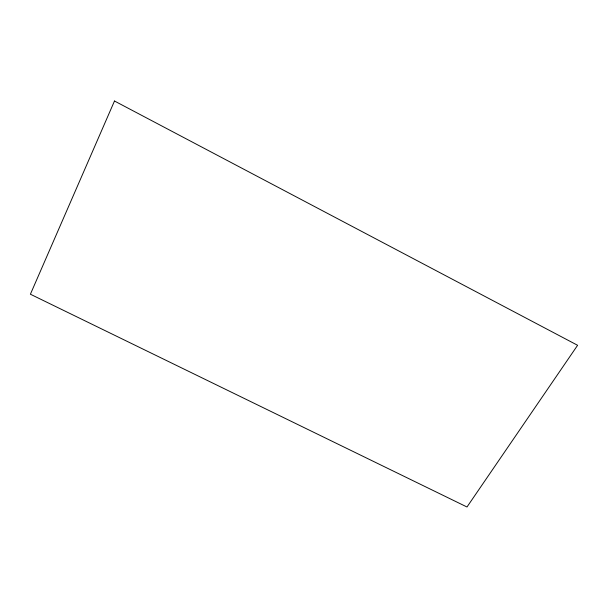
<?xml version="1.0" encoding="UTF-8"?>
<svg xmlns="http://www.w3.org/2000/svg" width="608" height="608" viewBox="0 0 608 608"><rect width="100%" height="100%" fill="white"/><g stroke="black" fill="none" stroke-linecap="round" stroke-linejoin="round"><path stroke-width="0.91" d="M114.486 101.012L30.4 294.219L466.99 506.988L577.6 345.291L114.486 101.012"/></g></svg>
